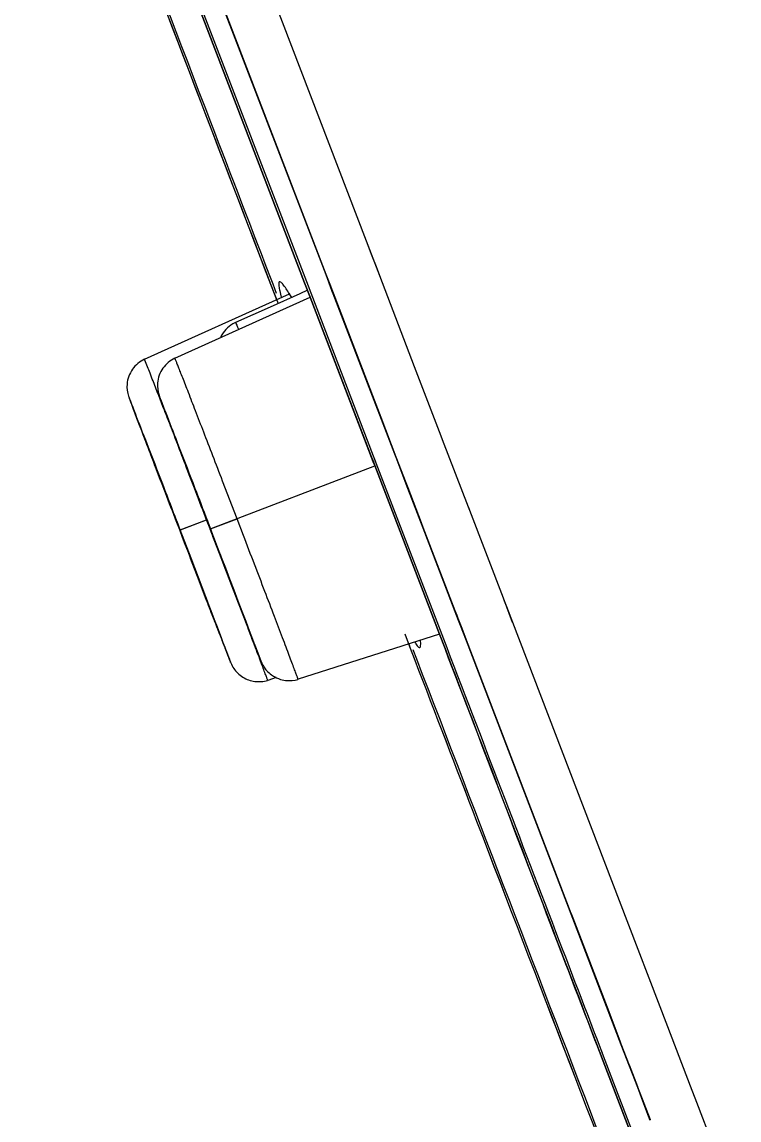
# Model space of a CAD drawing. Header units: millimetres. Extents: x 19741 to 22117, y -10160 to -6800.
# Drawn here: x 21608.5 to 21615.66, y -8167.81 to -8156.85 of the extents above; entities that cross this region are included whole.
import ezdxf

# ---------------------------------------------------------------- set-up
doc = ezdxf.new("R2010")
doc.units = ezdxf.units.MM

msp = doc.modelspace()

# ---------------------------------------------------------------- linework, layer by layer
at = {"linetype": 'Continuous'}
for p, q in [((21611.324, -8159.456), (21610.005, -8156.022)), ((21610.005, -8156.022), (21611.324, -8159.456)), ((21611.345, -8159.448), (21610.026, -8156.014)), ((21610.917, -8156.379), (21611.938, -8159.038)), ((21610.452, -8156.557), (21611.534, -8159.375)), ((21610.452, -8156.558), (21611.534, -8159.375)), ((21611.539, -8159.373), (21610.457, -8156.555)), ((21611.938, -8159.038), (21612.071, -8159.385)), ((21611.938, -8159.038), (21611.995, -8159.187)), ((21611.995, -8159.187), (21612.037, -8159.296)), ((21612.037, -8159.296), (21612.071, -8159.385)), ((21610.938, -8159.35), (21610.987, -8159.479)), ((21610.938, -8159.35), (21611.043, -8159.625)), ((21611.534, -8159.375), (21611.612, -8159.577)), ((21611.534, -8159.375), (21611.606, -8159.564)), ((21611.534, -8159.375), (21611.579, -8159.493)), ((21611.534, -8159.375), (21611.534, -8159.375)), ((21611.584, -8159.491), (21611.539, -8159.373)), ((21611.611, -8159.562), (21611.539, -8159.374)), ((21612.071, -8159.385), (21612.419, -8160.291)), ((21610.987, -8159.479), (21611.023, -8159.571)), ((21610.987, -8159.479), (21611.058, -8159.664)), ((21611.043, -8159.564), (21611.008, -8159.471)), ((21611.043, -8159.563), (21611.008, -8159.471)), ((21611.353, -8159.532), (21611.276, -8159.567)), ((21611.379, -8159.6), (21611.324, -8159.456)), ((21611.324, -8159.456), (21611.379, -8159.6)), ((21612.013, -8161.189), (21611.345, -8159.448)), ((21611.579, -8159.493), (21611.606, -8159.563)), ((21611.579, -8159.493), (21611.597, -8159.54)), ((21611.598, -8159.526), (21611.584, -8159.491)), ((21611.597, -8159.54), (21611.612, -8159.577)), ((21611.611, -8159.561), (21611.598, -8159.526)), ((21609.725, -8160.22), (21611.172, -8159.567)), ((21610.028, -8160.21), (21611.379, -8159.6)), ((21611.276, -8159.567), (21610.981, -8159.699)), ((21611.023, -8159.571), (21611.043, -8159.625)), ((21612.01, -8161.244), (21611.379, -8159.6)), ((21611.379, -8159.6), (21611.993, -8161.197)), ((21611.606, -8159.563), (21612.016, -8160.63)), ((21612.021, -8160.629), (21611.611, -8159.561)), ((21611.612, -8159.577), (21612.016, -8160.63)), ((21610.981, -8159.699), (21610.634, -8159.854)), ((21612.419, -8160.291), (21612.685, -8160.985)), ((21612.016, -8160.63), (21612.104, -8160.86)), ((21612.016, -8160.63), (21612.104, -8160.86)), ((21612.087, -8160.802), (21612.021, -8160.629)), ((21612.239, -8161.197), (21612.087, -8160.802)), ((21612.104, -8160.86), (21612.221, -8161.163)), ((21612.104, -8160.86), (21612.204, -8161.121)), ((21612.685, -8160.985), (21612.699, -8161.021)), ((21612.685, -8160.985), (21612.699, -8161.021)), ((21612.699, -8161.021), (21612.957, -8161.692)), ((21612.031, -8161.236), (21612.013, -8161.189)), ((21612.039, -8161.256), (21612.013, -8161.189)), ((21612.204, -8161.121), (21612.22, -8161.162)), ((21612.204, -8161.121), (21612.22, -8161.162)), ((21612.22, -8161.162), (21612.221, -8161.163)), ((21612.221, -8161.163), (21612.234, -8161.199)), ((21612.221, -8161.163), (21612.234, -8161.199)), ((21611.993, -8161.197), (21612.011, -8161.244)), ((21611.993, -8161.197), (21612.024, -8161.28)), ((21612.024, -8161.28), (21612.01, -8161.244)), ((21612.011, -8161.244), (21612.024, -8161.28)), ((21612.295, -8161.984), (21612.024, -8161.28)), ((21612.024, -8161.28), (21612.295, -8161.984)), ((21612.039, -8161.256), (21612.031, -8161.236)), ((21612.315, -8161.976), (21612.039, -8161.256)), ((21612.234, -8161.199), (21612.352, -8161.506)), ((21612.234, -8161.199), (21612.352, -8161.506)), ((21612.338, -8161.455), (21612.239, -8161.197)), ((21610.649, -8161.812), (21610.504, -8161.436)), ((21612.357, -8161.504), (21612.338, -8161.455)), ((21612.352, -8161.506), (21612.505, -8161.903)), ((21612.352, -8161.506), (21612.505, -8161.903)), ((21612.491, -8161.853), (21612.357, -8161.504)), ((21612.957, -8161.691), (21612.969, -8161.725)), ((21612.957, -8161.692), (21612.969, -8161.725)), ((21612.969, -8161.725), (21613.306, -8162.603)), ((21610.082, -8161.923), (21610.345, -8161.822)), ((21610.385, -8161.912), (21610.649, -8161.812)), ((21610.713, -8161.978), (21610.649, -8161.812)), ((21612.509, -8161.901), (21612.491, -8161.853)), ((21610.189, -8162.204), (21610.082, -8161.923)), ((21612.505, -8161.903), (21612.841, -8162.781)), ((21612.505, -8161.903), (21612.842, -8162.781)), ((21612.828, -8162.731), (21612.509, -8161.901)), ((21610.405, -8161.987), (21610.459, -8162.128)), ((21612.671, -8162.964), (21612.295, -8161.984)), ((21612.295, -8161.984), (21612.671, -8162.963)), ((21612.746, -8163.099), (21612.315, -8161.976)), ((21610.459, -8162.128), (21610.595, -8162.48)), ((21610.181, -8162.204), (21610.33, -8162.591)), ((21610.337, -8162.59), (21610.189, -8162.204)), ((21610.595, -8162.48), (21610.707, -8162.77)), ((21613.306, -8162.602), (21613.398, -8162.843)), ((21613.306, -8162.603), (21613.317, -8162.631)), ((21613.317, -8162.631), (21613.339, -8162.687)), ((21613.339, -8162.687), (21613.356, -8162.731)), ((21610.707, -8162.77), (21610.762, -8162.914)), ((21612.94, -8163.025), (21612.828, -8162.73)), ((21612.846, -8162.779), (21612.828, -8162.731)), ((21612.841, -8162.781), (21612.936, -8163.026)), ((21612.841, -8162.781), (21612.852, -8162.809)), ((21612.841, -8162.781), (21612.936, -8163.026)), ((21612.857, -8162.807), (21612.846, -8162.779)), ((21612.852, -8162.809), (21612.891, -8162.909)), ((21612.852, -8162.809), (21612.852, -8162.809)), ((21612.896, -8162.907), (21612.857, -8162.807)), ((21613.356, -8162.731), (21613.399, -8162.843)), ((21610.762, -8162.914), (21610.828, -8163.081)), ((21612.891, -8162.909), (21612.936, -8163.027)), ((21612.891, -8162.909), (21612.891, -8162.909)), ((21612.941, -8163.025), (21612.896, -8162.907)), ((21613.399, -8162.843), (21614.464, -8165.621)), ((21612.67, -8162.963), (21611.258, -8163.414)), ((21612.324, -8162.96), (21612.389, -8163.131)), ((21612.671, -8162.963), (21612.726, -8163.107)), ((21612.726, -8163.108), (21612.671, -8162.964)), ((21612.936, -8163.027), (21612.936, -8163.027)), ((21612.936, -8163.027), (21613.999, -8165.799)), ((21612.936, -8163.027), (21614, -8165.8)), ((21613.987, -8165.751), (21612.941, -8163.025)), ((21610.828, -8163.081), (21610.865, -8163.178)), ((21612.362, -8163.061), (21612.424, -8163.223)), ((21612.363, -8163.062), (21612.378, -8163.103)), ((21612.378, -8163.103), (21612.389, -8163.131)), ((21612.389, -8163.13), (21612.424, -8163.223)), ((21612.389, -8163.131), (21612.424, -8163.223)), ((21612.445, -8163.215), (21612.409, -8163.122)), ((21610.865, -8163.178), (21610.879, -8163.213)), ((21610.879, -8163.213), (21610.885, -8163.226)), ((21610.885, -8163.226), (21610.888, -8163.233)), ((21610.888, -8163.233), (21610.889, -8163.238)), ((21610.889, -8163.238), (21610.891, -8163.242)), ((21611.039, -8163.398), (21610.955, -8163.425)), ((21614.464, -8165.621), (21614.948, -8166.88)), ((21614.005, -8165.798), (21613.986, -8165.75)), ((21614.364, -8166.735), (21614.005, -8165.798)), ((21613.999, -8165.799), (21614.483, -8167.059)), ((21614, -8165.8), (21614.482, -8167.057)), ((21614.476, -8167.026), (21614.364, -8166.735)), ((21614.948, -8166.88), (21615.174, -8167.471)), ((21614.487, -8167.055), (21614.475, -8167.025)), ((21614.487, -8167.056), (21614.476, -8167.026)), ((21614.482, -8167.057), (21614.537, -8167.2)), ((21614.482, -8167.057), (21614.537, -8167.2)), ((21614.483, -8167.059), (21614.647, -8167.487)), ((21614.569, -8167.269), (21614.487, -8167.056)), ((21614.278, -8167.155), (21614.272, -8167.137)), ((21614.272, -8167.137), (21614.279, -8167.155)), ((21614.436, -8167.567), (21614.278, -8167.155)), ((21614.279, -8167.155), (21614.437, -8167.567)), ((21614.299, -8167.146), (21614.292, -8167.129)), ((21614.299, -8167.148), (21614.293, -8167.131)), ((21614.457, -8167.56), (21614.299, -8167.148)), ((21614.537, -8167.2), (21614.647, -8167.486)), ((21614.651, -8167.483), (21614.568, -8167.267)), ((21614.601, -8167.353), (21614.569, -8167.269)), ((21614.652, -8167.485), (21614.601, -8167.353)), ((21614.647, -8167.486), (21614.709, -8167.65)), ((21614.647, -8167.487), (21614.709, -8167.65)), ((21614.714, -8167.648), (21614.652, -8167.485)), ((21615.174, -8167.471), (21615.237, -8167.636)), ((21614.562, -8167.896), (21614.436, -8167.567)), ((21614.437, -8167.567), (21614.563, -8167.896)), ((21614.583, -8167.888), (21614.457, -8167.56)), ((21614.709, -8167.649), (21614.772, -8167.814)), ((21614.709, -8167.649), (21614.772, -8167.814)), ((21614.709, -8167.65), (21614.739, -8167.728)), ((21614.709, -8167.65), (21614.709, -8167.65)), ((21614.777, -8167.812), (21614.714, -8167.647)), ((21614.732, -8167.695), (21614.714, -8167.648)), ((21615.237, -8167.636), (21615.663, -8168.746)), ((21614.745, -8167.727), (21614.732, -8167.695)), ((21614.739, -8167.728), (21614.773, -8167.815)), ((21614.778, -8167.814), (21614.745, -8167.727))]:
    msp.add_line(p, q, dxfattribs=at)
for points in [[(21610.588, -8159.88), (21610.569, -8159.893), (21610.552, -8159.908), (21610.537, -8159.924), (21610.522, -8159.94), (21610.509, -8159.957), (21610.498, -8159.975), (21610.488, -8159.994), (21610.483, -8160.005)], [(21610.634, -8159.854), (21610.628, -8159.857), (21610.607, -8159.867), (21610.588, -8159.88)], [(21610.385, -8161.912), (21610.389, -8161.911), (21612.026, -8161.283)], [(21610.082, -8161.923), (21610.085, -8161.922), (21610.345, -8161.822)], [(21610.891, -8163.242), (21610.892, -8163.245), (21610.894, -8163.248), (21610.895, -8163.251), (21610.897, -8163.255), (21610.9, -8163.26), (21610.903, -8163.267), (21610.907, -8163.274), (21610.912, -8163.282), (21610.917, -8163.29), (21610.923, -8163.299), (21610.93, -8163.309), (21610.938, -8163.319), (21610.947, -8163.33), (21610.957, -8163.34), (21610.968, -8163.351), (21610.98, -8163.361), (21610.992, -8163.37), (21611.002, -8163.377), (21611.012, -8163.383), (21611.025, -8163.391), (21611.042, -8163.4), (21611.063, -8163.408), (21611.083, -8163.415), (21611.1, -8163.42), (21611.116, -8163.423), (21611.134, -8163.426), (21611.154, -8163.427), (21611.177, -8163.427), (21611.201, -8163.426), (21611.228, -8163.422), (21611.255, -8163.415), (21611.258, -8163.414)]]:
    msp.add_lwpolyline(points, dxfattribs=at)
msp.add_arc((21609.297, -8160.727), 2.206, 30.635, 31.8046, dxfattribs=at)
for centre in [(21610.077, -8161.923), (21610.381, -8161.913)]:
    msp.add_ellipse(centre, major_axis=(-0.143, 0.373), ratio=0.002946, dxfattribs=at)
for points, knots in [([(21608.5, -8152.995), (21608.707, -8153.533), (21609.535, -8155.695), (21610.364, -8157.856), (21610.987, -8159.479)], [0, 0, 0, 0, 0.248854, 1, 1, 1, 1]), ([(21608.52, -8153.046), (21608.72, -8153.569), (21609.526, -8155.67), (21610.332, -8157.772), (21610.938, -8159.35)], [0, 0, 0, 0, 0.248881, 1, 1, 1, 1]), ([(21611.008, -8159.471), (21610.801, -8158.932), (21609.978, -8156.788), (21609.156, -8154.644), (21608.541, -8153.039)], [0, 0, 0, 0, 0.251204, 1, 1, 1, 1]), ([(21611.071, -8159.447), (21611.067, -8159.45), (21611.064, -8159.468), (21611.067, -8159.497), (21611.077, -8159.545), (21611.086, -8159.581), (21611.092, -8159.602)], [0, 0, 0, 0, 0.095754, 0.288703, 0.589782, 1, 1, 1, 1]), ([(21611.171, -8159.565), (21611.151, -8159.532), (21611.123, -8159.491), (21611.091, -8159.453), (21611.075, -8159.445), (21611.071, -8159.447)], [0, 0, 0, 0, 0.721792, 0.910865, 1, 1, 1, 1]), ([(21610.634, -8159.854), (21610.635, -8159.853), (21610.637, -8159.863), (21610.643, -8159.872), (21610.651, -8159.895), (21610.658, -8159.911), (21610.662, -8159.921)], [0, 0, 0, 0, 0.062784, 0.250866, 0.563596, 1, 1, 1, 1]), ([(21609.725, -8160.22), (21609.677, -8160.242), (21609.592, -8160.312), (21609.54, -8160.456), (21609.554, -8160.56), (21609.582, -8160.635), (21609.613, -8160.719), (21609.666, -8160.86), (21609.74, -8161.053), (21609.83, -8161.289), (21609.932, -8161.556), (21610.004, -8161.743), (21610.041, -8161.84)], [0, 0, 0, 0, 0.088359, 0.176539, 0.246223, 0.261118, 0.311927, 0.398054, 0.516229, 0.660813, 0.824736, 1, 1, 1, 1]), ([(21609.729, -8160.229), (21609.728, -8160.227), (21609.726, -8160.226), (21609.725, -8160.22), (21609.725, -8160.22)], [0, 0, 0, 0, 0.748839, 1, 1, 1, 1]), ([(21609.81, -8160.437), (21609.8, -8160.411), (21609.773, -8160.342), (21609.747, -8160.273), (21609.729, -8160.229)], [0, 0, 0, 0, 0.36906, 1, 1, 1, 1]), ([(21610.028, -8160.21), (21609.981, -8160.232), (21609.896, -8160.302), (21609.844, -8160.445), (21609.858, -8160.549), (21609.886, -8160.624), (21609.917, -8160.709), (21609.97, -8160.85), (21610.044, -8161.042), (21610.133, -8161.278), (21610.236, -8161.545), (21610.307, -8161.732), (21610.345, -8161.829)], [0, 0, 0, 0, 0.088359, 0.176539, 0.246223, 0.261118, 0.311927, 0.398054, 0.516229, 0.660813, 0.824736, 1, 1, 1, 1]), ([(21610.504, -8161.436), (21610.472, -8161.352), (21610.409, -8161.189), (21610.319, -8160.955), (21610.238, -8160.745), (21610.177, -8160.587), (21610.134, -8160.478), (21610.107, -8160.409), (21610.084, -8160.35), (21610.065, -8160.301), (21610.05, -8160.263), (21610.04, -8160.237), (21610.034, -8160.223), (21610.031, -8160.216), (21610.029, -8160.213), (21610.029, -8160.21), (21610.028, -8160.21)], [0, 0, 0, 0, 0.206687, 0.398936, 0.571604, 0.720016, 0.783757, 0.839903, 0.888108, 0.928027, 0.959335, 0.981845, 0.989763, 0.995437, 0.998852, 1, 1, 1, 1]), ([(21609.969, -8160.846), (21609.954, -8160.807), (21609.901, -8160.67), (21609.848, -8160.534), (21609.81, -8160.437)], [0, 0, 0, 0, 0.290363, 1, 1, 1, 1]), ([(21610.082, -8161.923), (21610.023, -8161.771), (21609.912, -8161.482), (21609.769, -8161.109), (21609.647, -8160.8), (21609.604, -8160.683), (21609.565, -8160.59), (21609.587, -8160.65), (21609.604, -8160.695), (21609.646, -8160.807), (21609.697, -8160.94), (21609.761, -8161.108), (21609.834, -8161.3), (21609.886, -8161.436), (21609.913, -8161.507)], [0, 0, 0, 0, 0.205105, 0.384919, 0.517426, 0.586301, 0.593918, 0.604736, 0.633591, 0.679626, 0.74141, 0.817014, 0.904082, 1, 1, 1, 1]), ([(21610.385, -8161.913), (21610.327, -8161.76), (21610.216, -8161.471), (21610.073, -8161.098), (21609.951, -8160.789), (21609.908, -8160.673), (21609.869, -8160.579), (21609.891, -8160.64), (21609.908, -8160.685), (21609.95, -8160.797), (21610, -8160.929), (21610.065, -8161.097), (21610.138, -8161.289), (21610.19, -8161.425), (21610.217, -8161.497)], [0, 0, 0, 0, 0.205105, 0.384919, 0.517426, 0.586302, 0.593918, 0.604736, 0.633591, 0.679626, 0.74141, 0.817014, 0.904082, 1, 1, 1, 1]), ([(21610.377, -8161.913), (21610.546, -8162.354), (21611.227, -8164.117), (21610.554, -8162.353), (21610.385, -8161.913)], [0, 0, 0, 0, 0.500543, 1, 1, 1, 1]), ([(21611.258, -8163.414), (21611.259, -8163.414), (21611.257, -8163.41), (21611.256, -8163.406), (21611.253, -8163.397), (21611.247, -8163.38), (21611.235, -8163.349), (21611.218, -8163.303), (21611.196, -8163.244), (21611.169, -8163.173), (21611.138, -8163.091), (21611.088, -8162.961), (21611.018, -8162.776), (21610.924, -8162.53), (21610.821, -8162.261), (21610.749, -8162.074), (21610.713, -8161.978)], [0, 0, 0, 0, 0.001179, 0.004697, 0.010541, 0.018698, 0.041877, 0.074093, 0.11507, 0.164424, 0.221766, 0.286653, 0.436654, 0.609406, 0.799307, 1, 1, 1, 1]), ([(21610.271, -8162.439), (21610.298, -8162.509), (21610.349, -8162.642), (21610.421, -8162.828), (21610.482, -8162.984), (21610.529, -8163.105), (21610.563, -8163.19), (21610.587, -8163.254), (21610.624, -8163.326), (21610.702, -8163.401), (21610.826, -8163.445), (21610.914, -8163.437), (21610.954, -8163.425)], [0, 0, 0, 0, 0.172257, 0.325146, 0.453732, 0.553942, 0.622933, 0.662217, 0.709263, 0.805752, 0.902815, 1, 1, 1, 1]), ([(21610.33, -8162.591), (21610.414, -8162.809), (21610.753, -8163.683), (21610.42, -8162.809), (21610.337, -8162.59)], [0, 0, 0, 0, 0.500876, 1, 1, 1, 1]), ([(21610.954, -8163.425), (21610.955, -8163.424), (21610.952, -8163.42), (21610.952, -8163.415), (21610.947, -8163.403), (21610.942, -8163.389), (21610.935, -8163.37), (21610.922, -8163.336), (21610.903, -8163.284), (21610.875, -8163.209), (21610.841, -8163.121), (21610.802, -8163.018), (21610.774, -8162.945), (21610.759, -8162.906)], [0, 0, 0, 0, 0.004158, 0.016575, 0.037196, 0.065957, 0.102793, 0.147636, 0.260922, 0.404456, 0.576693, 0.775968, 1, 1, 1, 1]), ([(21612.425, -8163.044), (21612.428, -8163.05), (21612.439, -8163.068), (21612.451, -8163.085), (21612.462, -8163.094)], [0, 0, 0, 0, 0.334442, 1, 1, 1, 1]), ([(21612.473, -8163.098), (21612.48, -8163.097), (21612.485, -8163.064), (21612.483, -8163.043), (21612.481, -8163.026)], [0, 0, 0, 0, 0.293815, 1, 1, 1, 1]), ([(21612.726, -8163.107), (21612.855, -8163.444), (21613.371, -8164.788), (21613.886, -8166.131), (21614.272, -8167.138)], [0, 0, 0, 0, 0.250586, 1, 1, 1, 1]), ([(21614.272, -8167.138), (21614.143, -8166.803), (21613.628, -8165.46), (21613.113, -8164.116), (21612.726, -8163.108)], [0, 0, 0, 0, 0.249298, 1, 1, 1, 1]), ([(21614.293, -8167.131), (21614.164, -8166.796), (21613.649, -8165.452), (21613.133, -8164.108), (21612.746, -8163.099)], [0, 0, 0, 0, 0.249471, 1, 1, 1, 1]), ([(21612.424, -8163.223), (21612.63, -8163.759), (21613.451, -8165.895), (21614.271, -8168.031), (21614.886, -8169.631)], [0, 0, 0, 0, 0.25091, 1, 1, 1, 1]), ([(21612.424, -8163.223), (21612.63, -8163.759), (21613.451, -8165.896), (21614.272, -8168.032), (21614.887, -8169.632)], [0, 0, 0, 0, 0.25091, 1, 1, 1, 1]), ([(21614.907, -8169.623), (21614.703, -8169.092), (21613.882, -8166.956), (21613.061, -8164.821), (21612.445, -8163.215)], [0, 0, 0, 0, 0.248519, 1, 1, 1, 1])]:
    msp.add_open_spline(points, degree=3, knots=knots, dxfattribs=at)
msp.add_open_spline([(21612.462, -8163.094), (21612.465, -8163.096), (21612.469, -8163.099), (21612.473, -8163.098)], degree=3, dxfattribs=at)

doc.saveas('drawing.dxf')
